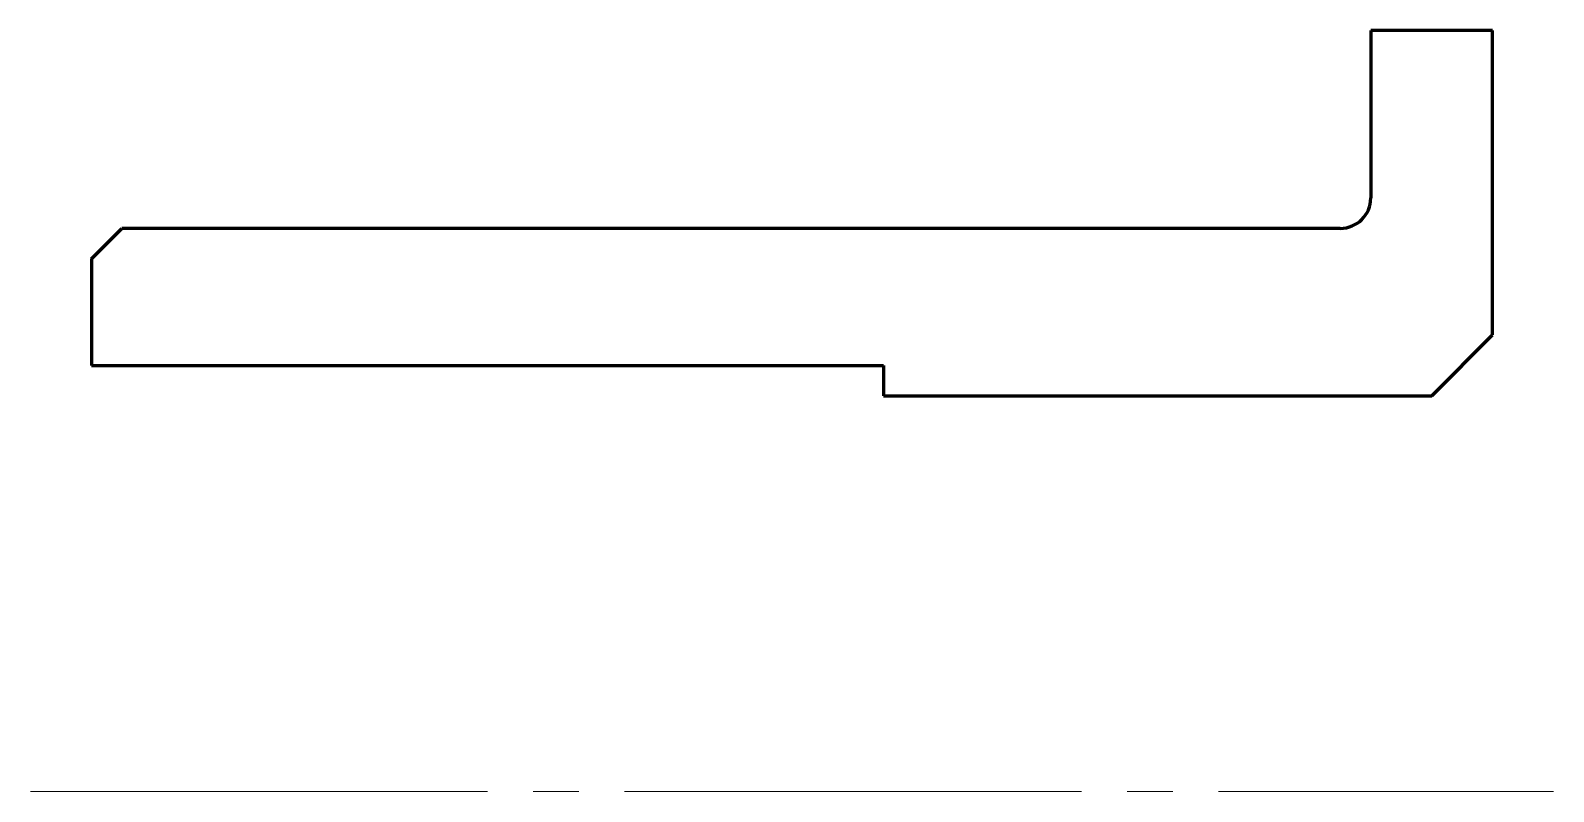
# Model space of a CAD drawing. Header units: millimetres. Extents: x -2 to 48, y 0 to 25.
import ezdxf

# ---------------------------------------------------------------- set-up
doc = ezdxf.new("R2010")
doc.units = ezdxf.units.MM
doc.linetypes.add('K5LT_AXLED', pattern=[19.5, 15, -1.5, 1.5, -1.5])
doc.linetypes.add('K5LT_BASIC', pattern=[0])

msp = doc.modelspace()

# ---------------------------------------------------------------- linework, layer by layer
at = {"color": 150, "linetype": 'K5LT_BASIC', "lineweight": 60, "true_color": 0x0080ff}
for p, q in [((46, 25), (42, 25)), ((42, 25), (42, 19.5)), ((46, 15), (46, 25)), ((0, 17.5), (1, 18.5)), ((41, 18.5), (1, 18.5)), ((0, 17.5), (0, 14)), ((44, 13), (46, 15)), ((0, 14), (26, 14)), ((26, 14), (26, 13)), ((26, 13), (44, 13))]:
    msp.add_line(p, q, dxfattribs=at)
at = {"color": 30, "linetype": 'K5LT_AXLED', "lineweight": 18, "true_color": 0xff8000}
msp.add_line((-2, 0), (48, 0), dxfattribs=at)
at = {"color": 150, "linetype": 'K5LT_BASIC', "lineweight": 60, "true_color": 0x0080ff}
msp.add_arc((41, 19.5), 1, 270, 0, dxfattribs=at)

doc.saveas('drawing.dxf')
